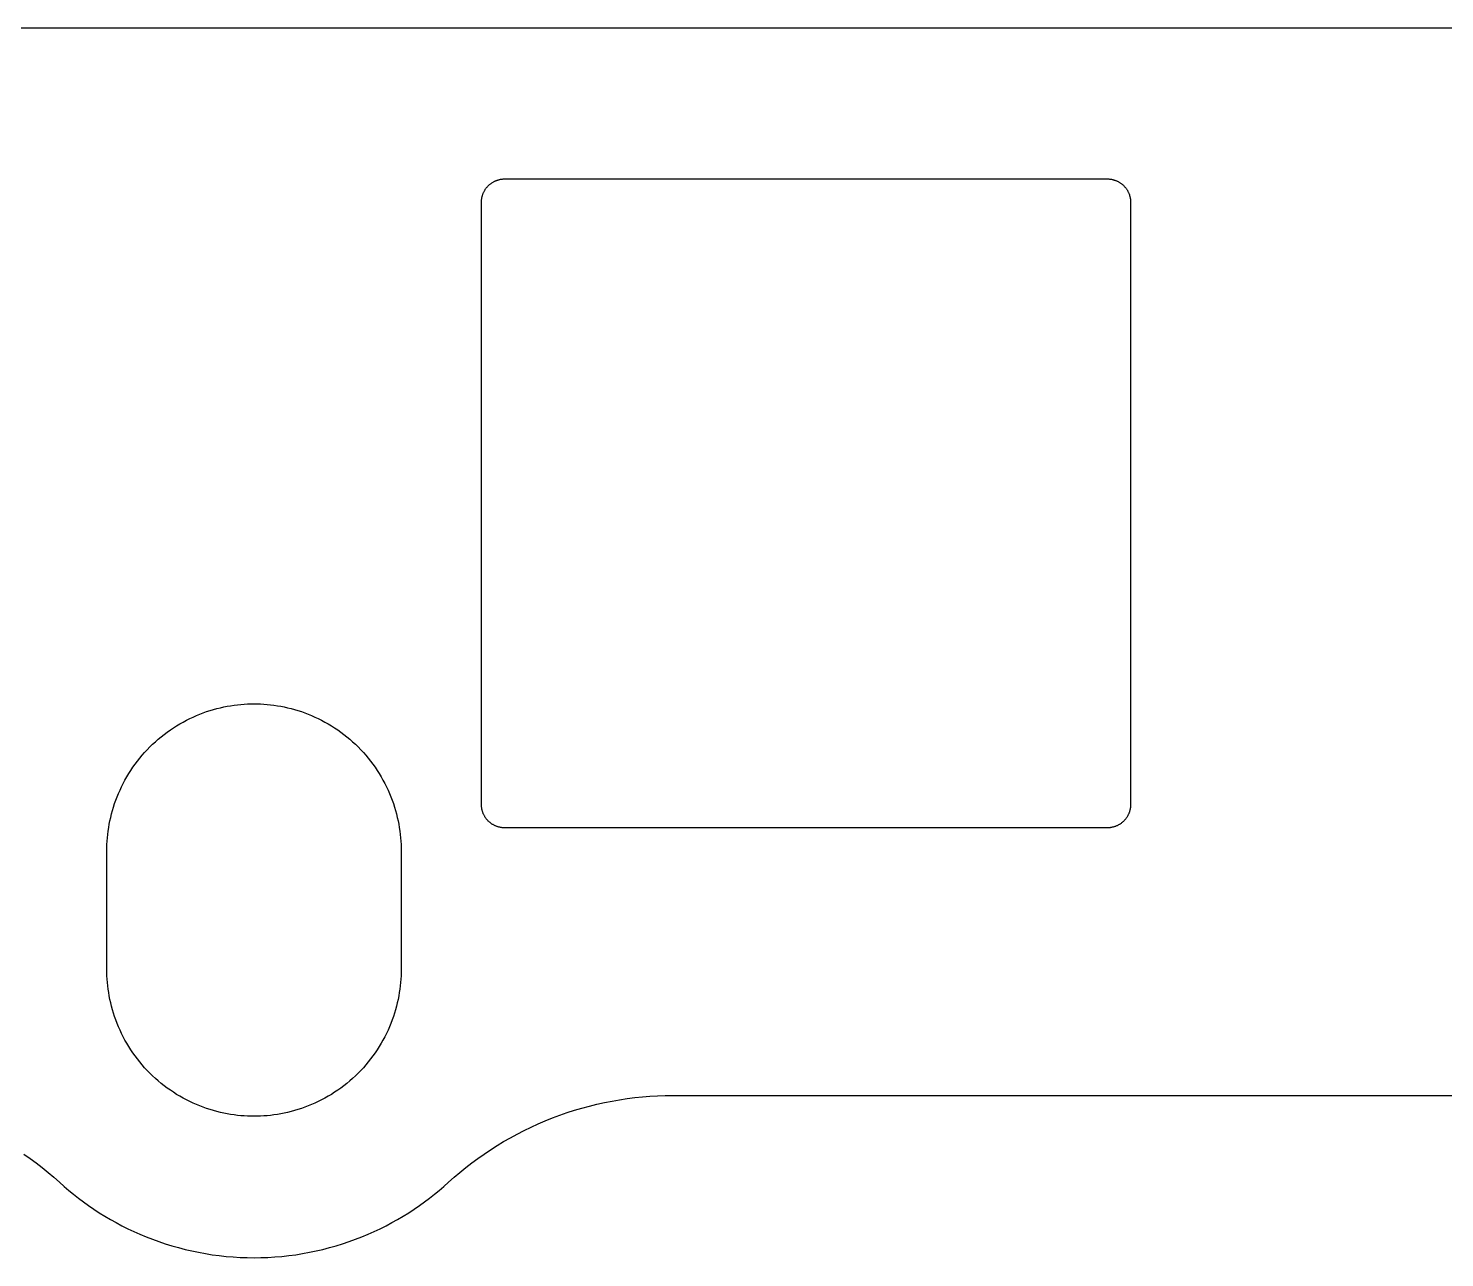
# Model space of a CAD drawing. Header units: millimetres. Extents: x 1057 to 1343, y -204 to -96.
# Drawn here: x 1102.26 to 1132.81, y -204.37 to -177.85 of the extents above; entities that cross this region are included whole.
import ezdxf

# ---------------------------------------------------------------- set-up
doc = ezdxf.new("R2010")
doc.units = ezdxf.units.MM
doc.layers.add('Layer 01', color=18, linetype='Continuous', true_color=0x000000)

msp = doc.modelspace()

# ---------------------------------------------------------------- linework, layer by layer
at = {"layer": 'Layer 01', "color": 0}
for p, q in [((1289.263, -177.85, 1.5), (1101.213, -177.85, 1.5)), ((1112.297, -181.162, 1.5), (1112.308, -181.156, 1.5)), ((1112.308, -181.156, 1.5), (1112.319, -181.15, 1.5)), ((1112.319, -181.15, 1.5), (1112.33, -181.145, 1.5)), ((1112.33, -181.145, 1.5), (1112.342, -181.14, 1.5)), ((1112.342, -181.14, 1.5), (1112.353, -181.135, 1.5)), ((1112.353, -181.135, 1.5), (1112.365, -181.131, 1.5)), ((1112.365, -181.131, 1.5), (1112.377, -181.127, 1.5)), ((1112.377, -181.127, 1.5), (1112.388, -181.123, 1.5)), ((1112.388, -181.123, 1.5), (1112.4, -181.119, 1.5)), ((1112.4, -181.119, 1.5), (1112.412, -181.116, 1.5)), ((1112.412, -181.116, 1.5), (1112.423, -181.113, 1.5)), ((1112.423, -181.113, 1.5), (1112.435, -181.111, 1.5)), ((1112.435, -181.111, 1.5), (1112.447, -181.108, 1.5)), ((1112.447, -181.108, 1.5), (1112.458, -181.106, 1.5)), ((1112.458, -181.106, 1.5), (1112.47, -181.105, 1.5)), ((1112.47, -181.105, 1.5), (1112.481, -181.103, 1.5)), ((1112.481, -181.103, 1.5), (1112.493, -181.102, 1.5)), ((1112.493, -181.102, 1.5), (1112.504, -181.101, 1.5)), ((1112.504, -181.101, 1.5), (1112.515, -181.1, 1.5)), ((1112.515, -181.1, 1.5), (1112.526, -181.1, 1.5)), ((1112.526, -181.1, 1.5), (1112.537, -181.1, 1.5)), ((1112.537, -181.1, 1.5), (1125.537, -181.1, 1.5)), ((1125.537, -181.1, 1.5), (1125.549, -181.1, 1.5)), ((1125.549, -181.1, 1.5), (1125.56, -181.1, 1.5)), ((1125.56, -181.1, 1.5), (1125.571, -181.101, 1.5)), ((1125.571, -181.101, 1.5), (1125.582, -181.102, 1.5)), ((1125.582, -181.102, 1.5), (1125.594, -181.103, 1.5)), ((1125.594, -181.103, 1.5), (1125.605, -181.105, 1.5)), ((1125.605, -181.105, 1.5), (1125.617, -181.106, 1.5)), ((1125.617, -181.106, 1.5), (1125.628, -181.108, 1.5)), ((1125.628, -181.108, 1.5), (1125.64, -181.111, 1.5)), ((1125.64, -181.111, 1.5), (1125.652, -181.113, 1.5)), ((1125.652, -181.113, 1.5), (1125.663, -181.116, 1.5)), ((1125.663, -181.116, 1.5), (1125.675, -181.119, 1.5)), ((1125.675, -181.119, 1.5), (1125.687, -181.123, 1.5)), ((1125.687, -181.123, 1.5), (1125.698, -181.127, 1.5)), ((1125.698, -181.127, 1.5), (1125.71, -181.131, 1.5)), ((1125.71, -181.131, 1.5), (1125.722, -181.135, 1.5)), ((1125.722, -181.135, 1.5), (1125.733, -181.14, 1.5)), ((1125.733, -181.14, 1.5), (1125.745, -181.145, 1.5)), ((1125.745, -181.145, 1.5), (1125.756, -181.15, 1.5)), ((1125.756, -181.15, 1.5), (1125.767, -181.156, 1.5)), ((1125.767, -181.156, 1.5), (1125.778, -181.162, 1.5)), ((1112.054, -181.474, 1.5), (1112.057, -181.462, 1.5)), ((1112.057, -181.462, 1.5), (1112.06, -181.451, 1.5)), ((1112.06, -181.451, 1.5), (1112.064, -181.439, 1.5)), ((1112.064, -181.439, 1.5), (1112.068, -181.428, 1.5)), ((1112.068, -181.428, 1.5), (1112.073, -181.416, 1.5)), ((1112.073, -181.416, 1.5), (1112.077, -181.404, 1.5)), ((1112.077, -181.404, 1.5), (1112.082, -181.393, 1.5)), ((1112.082, -181.393, 1.5), (1112.088, -181.382, 1.5)), ((1112.088, -181.382, 1.5), (1112.093, -181.37, 1.5)), ((1112.093, -181.37, 1.5), (1112.099, -181.359, 1.5)), ((1112.099, -181.359, 1.5), (1112.106, -181.348, 1.5)), ((1112.106, -181.348, 1.5), (1112.112, -181.337, 1.5)), ((1112.112, -181.337, 1.5), (1112.119, -181.326, 1.5)), ((1112.119, -181.326, 1.5), (1112.126, -181.316, 1.5)), ((1112.126, -181.316, 1.5), (1112.134, -181.305, 1.5)), ((1112.134, -181.305, 1.5), (1112.141, -181.295, 1.5)), ((1112.141, -181.295, 1.5), (1112.149, -181.285, 1.5)), ((1112.149, -181.285, 1.5), (1112.158, -181.275, 1.5)), ((1112.158, -181.275, 1.5), (1112.166, -181.265, 1.5)), ((1112.166, -181.265, 1.5), (1112.175, -181.256, 1.5)), ((1112.175, -181.256, 1.5), (1112.184, -181.246, 1.5)), ((1112.184, -181.246, 1.5), (1112.193, -181.237, 1.5)), ((1112.193, -181.237, 1.5), (1112.203, -181.229, 1.5)), ((1112.203, -181.229, 1.5), (1112.212, -181.22, 1.5)), ((1112.212, -181.22, 1.5), (1112.222, -181.212, 1.5)), ((1112.222, -181.212, 1.5), (1112.232, -181.204, 1.5)), ((1112.232, -181.204, 1.5), (1112.243, -181.196, 1.5)), ((1112.243, -181.196, 1.5), (1112.253, -181.189, 1.5)), ((1112.253, -181.189, 1.5), (1112.264, -181.182, 1.5)), ((1112.264, -181.182, 1.5), (1112.275, -181.175, 1.5)), ((1112.275, -181.175, 1.5), (1112.286, -181.168, 1.5)), ((1112.286, -181.168, 1.5), (1112.297, -181.162, 1.5)), ((1125.778, -181.162, 1.5), (1125.789, -181.168, 1.5)), ((1125.789, -181.168, 1.5), (1125.8, -181.175, 1.5)), ((1125.8, -181.175, 1.5), (1125.811, -181.182, 1.5)), ((1125.811, -181.182, 1.5), (1125.822, -181.189, 1.5)), ((1125.822, -181.189, 1.5), (1125.832, -181.196, 1.5)), ((1125.832, -181.196, 1.5), (1125.843, -181.204, 1.5)), ((1125.843, -181.204, 1.5), (1125.853, -181.212, 1.5)), ((1125.853, -181.212, 1.5), (1125.863, -181.22, 1.5)), ((1125.863, -181.22, 1.5), (1125.872, -181.229, 1.5)), ((1125.872, -181.229, 1.5), (1125.882, -181.237, 1.5)), ((1125.882, -181.237, 1.5), (1125.891, -181.246, 1.5)), ((1125.891, -181.246, 1.5), (1125.9, -181.256, 1.5)), ((1125.9, -181.256, 1.5), (1125.909, -181.265, 1.5)), ((1125.909, -181.265, 1.5), (1125.917, -181.275, 1.5)), ((1125.917, -181.275, 1.5), (1125.926, -181.285, 1.5)), ((1125.926, -181.285, 1.5), (1125.934, -181.295, 1.5)), ((1125.934, -181.295, 1.5), (1125.941, -181.305, 1.5)), ((1125.941, -181.305, 1.5), (1125.949, -181.316, 1.5)), ((1125.949, -181.316, 1.5), (1125.956, -181.326, 1.5)), ((1125.956, -181.326, 1.5), (1125.963, -181.337, 1.5)), ((1125.963, -181.337, 1.5), (1125.969, -181.348, 1.5)), ((1125.969, -181.348, 1.5), (1125.976, -181.359, 1.5)), ((1125.976, -181.359, 1.5), (1125.982, -181.37, 1.5)), ((1125.982, -181.37, 1.5), (1125.987, -181.382, 1.5)), ((1125.987, -181.382, 1.5), (1125.993, -181.393, 1.5)), ((1125.993, -181.393, 1.5), (1125.998, -181.404, 1.5)), ((1125.998, -181.404, 1.5), (1126.002, -181.416, 1.5)), ((1126.002, -181.416, 1.5), (1126.007, -181.428, 1.5)), ((1126.007, -181.428, 1.5), (1126.011, -181.439, 1.5)), ((1126.011, -181.439, 1.5), (1126.015, -181.451, 1.5)), ((1126.015, -181.451, 1.5), (1126.018, -181.462, 1.5)), ((1126.018, -181.462, 1.5), (1126.021, -181.474, 1.5)), ((1112.037, -181.6, 1.5), (1112.038, -181.589, 1.5)), ((1112.037, -194.6, 1.5), (1112.037, -181.6, 1.5)), ((1112.038, -181.578, 1.5), (1112.039, -181.566, 1.5)), ((1112.038, -181.589, 1.5), (1112.038, -181.578, 1.5)), ((1112.039, -181.566, 1.5), (1112.04, -181.555, 1.5)), ((1112.04, -181.555, 1.5), (1112.041, -181.544, 1.5)), ((1112.041, -181.544, 1.5), (1112.042, -181.532, 1.5)), ((1112.042, -181.532, 1.5), (1112.044, -181.521, 1.5)), ((1112.044, -181.521, 1.5), (1112.046, -181.509, 1.5)), ((1112.046, -181.509, 1.5), (1112.048, -181.497, 1.5)), ((1112.048, -181.497, 1.5), (1112.051, -181.486, 1.5)), ((1112.051, -181.486, 1.5), (1112.054, -181.474, 1.5)), ((1126.021, -181.474, 1.5), (1126.024, -181.486, 1.5)), ((1126.024, -181.486, 1.5), (1126.027, -181.497, 1.5)), ((1126.027, -181.497, 1.5), (1126.029, -181.509, 1.5)), ((1126.029, -181.509, 1.5), (1126.031, -181.521, 1.5)), ((1126.031, -181.521, 1.5), (1126.033, -181.532, 1.5)), ((1126.033, -181.532, 1.5), (1126.034, -181.544, 1.5)), ((1126.034, -181.544, 1.5), (1126.035, -181.555, 1.5)), ((1126.035, -181.555, 1.5), (1126.036, -181.566, 1.5)), ((1126.036, -181.566, 1.5), (1126.037, -181.578, 1.5)), ((1126.037, -181.578, 1.5), (1126.037, -181.589, 1.5)), ((1126.037, -181.589, 1.5), (1126.037, -181.6, 1.5)), ((1126.037, -181.6, 1.5), (1126.037, -194.6, 1.5)), ((1106.626, -192.465, 1.5), (1106.7, -192.454, 1.5)), ((1106.7, -192.454, 1.5), (1106.773, -192.445, 1.5)), ((1106.773, -192.445, 1.5), (1106.845, -192.438, 1.5)), ((1106.845, -192.438, 1.5), (1106.917, -192.432, 1.5)), ((1106.917, -192.432, 1.5), (1106.989, -192.428, 1.5)), ((1106.989, -192.428, 1.5), (1107.06, -192.426, 1.5)), ((1107.06, -192.426, 1.5), (1107.131, -192.425, 1.5)), ((1107.131, -192.425, 1.5), (1107.201, -192.426, 1.5)), ((1107.201, -192.426, 1.5), (1107.272, -192.428, 1.5)), ((1107.272, -192.428, 1.5), (1107.344, -192.432, 1.5)), ((1107.344, -192.432, 1.5), (1107.416, -192.438, 1.5)), ((1107.416, -192.438, 1.5), (1107.488, -192.445, 1.5)), ((1107.488, -192.445, 1.5), (1107.561, -192.454, 1.5)), ((1107.561, -192.454, 1.5), (1107.635, -192.465, 1.5)), ((1105.672, -192.78, 1.5), (1105.744, -192.744, 1.5)), ((1105.744, -192.744, 1.5), (1105.816, -192.71, 1.5)), ((1105.816, -192.71, 1.5), (1105.889, -192.678, 1.5)), ((1105.889, -192.678, 1.5), (1105.962, -192.648, 1.5)), ((1105.962, -192.648, 1.5), (1106.035, -192.62, 1.5)), ((1106.035, -192.62, 1.5), (1106.109, -192.594, 1.5)), ((1106.109, -192.594, 1.5), (1106.183, -192.57, 1.5)), ((1106.183, -192.57, 1.5), (1106.257, -192.548, 1.5)), ((1106.257, -192.548, 1.5), (1106.331, -192.527, 1.5)), ((1106.331, -192.527, 1.5), (1106.405, -192.509, 1.5)), ((1106.405, -192.509, 1.5), (1106.479, -192.493, 1.5)), ((1106.479, -192.493, 1.5), (1106.553, -192.478, 1.5)), ((1106.553, -192.478, 1.5), (1106.626, -192.465, 1.5)), ((1107.635, -192.465, 1.5), (1107.708, -192.478, 1.5)), ((1107.708, -192.478, 1.5), (1107.782, -192.493, 1.5)), ((1107.782, -192.493, 1.5), (1107.856, -192.509, 1.5)), ((1107.856, -192.509, 1.5), (1107.93, -192.527, 1.5)), ((1107.93, -192.527, 1.5), (1108.004, -192.548, 1.5)), ((1108.004, -192.548, 1.5), (1108.078, -192.57, 1.5)), ((1108.078, -192.57, 1.5), (1108.152, -192.594, 1.5)), ((1108.152, -192.594, 1.5), (1108.226, -192.62, 1.5)), ((1108.226, -192.62, 1.5), (1108.299, -192.648, 1.5)), ((1108.299, -192.648, 1.5), (1108.372, -192.678, 1.5)), ((1108.372, -192.678, 1.5), (1108.445, -192.71, 1.5)), ((1108.445, -192.71, 1.5), (1108.517, -192.744, 1.5)), ((1108.517, -192.744, 1.5), (1108.589, -192.78, 1.5)), ((1105.194, -193.084, 1.5), (1105.259, -193.035, 1.5)), ((1105.259, -193.035, 1.5), (1105.326, -192.988, 1.5)), ((1105.326, -192.988, 1.5), (1105.393, -192.943, 1.5)), ((1105.393, -192.943, 1.5), (1105.462, -192.899, 1.5)), ((1105.462, -192.899, 1.5), (1105.531, -192.857, 1.5)), ((1105.531, -192.857, 1.5), (1105.601, -192.818, 1.5)), ((1105.601, -192.818, 1.5), (1105.672, -192.78, 1.5)), ((1108.589, -192.78, 1.5), (1108.66, -192.818, 1.5)), ((1108.66, -192.818, 1.5), (1108.73, -192.857, 1.5)), ((1108.73, -192.857, 1.5), (1108.799, -192.899, 1.5)), ((1108.799, -192.899, 1.5), (1108.868, -192.943, 1.5)), ((1108.868, -192.943, 1.5), (1108.936, -192.988, 1.5)), ((1108.936, -192.988, 1.5), (1109.002, -193.035, 1.5)), ((1109.002, -193.035, 1.5), (1109.068, -193.084, 1.5)), ((1104.828, -193.414, 1.5), (1104.886, -193.355, 1.5)), ((1104.886, -193.355, 1.5), (1104.944, -193.298, 1.5)), ((1104.944, -193.298, 1.5), (1105.005, -193.242, 1.5)), ((1105.005, -193.242, 1.5), (1105.066, -193.188, 1.5)), ((1105.066, -193.188, 1.5), (1105.129, -193.135, 1.5)), ((1105.129, -193.135, 1.5), (1105.194, -193.084, 1.5)), ((1109.068, -193.084, 1.5), (1109.132, -193.135, 1.5)), ((1109.132, -193.135, 1.5), (1109.195, -193.188, 1.5)), ((1109.195, -193.188, 1.5), (1109.257, -193.242, 1.5)), ((1109.257, -193.242, 1.5), (1109.317, -193.298, 1.5)), ((1109.317, -193.298, 1.5), (1109.376, -193.355, 1.5)), ((1109.376, -193.355, 1.5), (1109.433, -193.414, 1.5)), ((1104.566, -193.728, 1.5), (1104.615, -193.663, 1.5)), ((1104.615, -193.663, 1.5), (1104.666, -193.599, 1.5)), ((1104.666, -193.599, 1.5), (1104.718, -193.536, 1.5)), ((1104.718, -193.536, 1.5), (1104.772, -193.474, 1.5)), ((1104.772, -193.474, 1.5), (1104.828, -193.414, 1.5)), ((1109.433, -193.414, 1.5), (1109.489, -193.474, 1.5)), ((1109.489, -193.474, 1.5), (1109.543, -193.536, 1.5)), ((1109.543, -193.536, 1.5), (1109.596, -193.599, 1.5)), ((1109.596, -193.599, 1.5), (1109.646, -193.663, 1.5)), ((1109.646, -193.663, 1.5), (1109.695, -193.728, 1.5)), ((1104.388, -194.001, 1.5), (1104.43, -193.931, 1.5)), ((1104.43, -193.931, 1.5), (1104.473, -193.863, 1.5)), ((1104.473, -193.863, 1.5), (1104.519, -193.795, 1.5)), ((1104.519, -193.795, 1.5), (1104.566, -193.728, 1.5)), ((1109.695, -193.728, 1.5), (1109.743, -193.795, 1.5)), ((1109.743, -193.795, 1.5), (1109.788, -193.863, 1.5)), ((1109.788, -193.863, 1.5), (1109.832, -193.931, 1.5)), ((1109.832, -193.931, 1.5), (1109.873, -194.001, 1.5)), ((1104.209, -194.358, 1.5), (1104.241, -194.286, 1.5)), ((1104.241, -194.286, 1.5), (1104.274, -194.213, 1.5)), ((1104.274, -194.213, 1.5), (1104.31, -194.142, 1.5)), ((1104.31, -194.142, 1.5), (1104.348, -194.071, 1.5)), ((1104.348, -194.071, 1.5), (1104.388, -194.001, 1.5)), ((1109.873, -194.001, 1.5), (1109.913, -194.071, 1.5)), ((1109.913, -194.071, 1.5), (1109.951, -194.142, 1.5)), ((1109.951, -194.142, 1.5), (1109.987, -194.213, 1.5)), ((1109.987, -194.213, 1.5), (1110.021, -194.286, 1.5)), ((1110.021, -194.286, 1.5), (1110.053, -194.358, 1.5)), ((1104.1, -194.652, 1.5), (1104.124, -194.578, 1.5)), ((1104.124, -194.578, 1.5), (1104.151, -194.505, 1.5)), ((1104.151, -194.505, 1.5), (1104.179, -194.431, 1.5)), ((1104.179, -194.431, 1.5), (1104.209, -194.358, 1.5)), ((1110.053, -194.358, 1.5), (1110.083, -194.431, 1.5)), ((1110.083, -194.431, 1.5), (1110.111, -194.505, 1.5)), ((1110.111, -194.505, 1.5), (1110.137, -194.578, 1.5)), ((1110.137, -194.578, 1.5), (1110.161, -194.652, 1.5)), ((1112.038, -194.611, 1.5), (1112.037, -194.6, 1.5)), ((1126.037, -194.6, 1.5), (1126.037, -194.611, 1.5)), ((1104.023, -194.948, 1.5), (1104.04, -194.874, 1.5)), ((1104.04, -194.874, 1.5), (1104.058, -194.8, 1.5)), ((1104.058, -194.8, 1.5), (1104.078, -194.726, 1.5)), ((1104.078, -194.726, 1.5), (1104.1, -194.652, 1.5)), ((1110.161, -194.652, 1.5), (1110.183, -194.726, 1.5)), ((1110.183, -194.726, 1.5), (1110.203, -194.8, 1.5)), ((1110.203, -194.8, 1.5), (1110.222, -194.874, 1.5)), ((1110.222, -194.874, 1.5), (1110.238, -194.948, 1.5)), ((1112.038, -194.622, 1.5), (1112.038, -194.611, 1.5)), ((1112.039, -194.634, 1.5), (1112.038, -194.622, 1.5)), ((1112.04, -194.645, 1.5), (1112.039, -194.634, 1.5)), ((1112.041, -194.656, 1.5), (1112.04, -194.645, 1.5)), ((1112.042, -194.668, 1.5), (1112.041, -194.656, 1.5)), ((1112.044, -194.679, 1.5), (1112.042, -194.668, 1.5)), ((1112.046, -194.691, 1.5), (1112.044, -194.679, 1.5)), ((1112.048, -194.703, 1.5), (1112.046, -194.691, 1.5)), ((1112.051, -194.714, 1.5), (1112.048, -194.703, 1.5)), ((1112.054, -194.726, 1.5), (1112.051, -194.714, 1.5)), ((1112.057, -194.738, 1.5), (1112.054, -194.726, 1.5)), ((1112.06, -194.749, 1.5), (1112.057, -194.738, 1.5)), ((1112.064, -194.761, 1.5), (1112.06, -194.749, 1.5)), ((1112.068, -194.772, 1.5), (1112.064, -194.761, 1.5)), ((1112.073, -194.784, 1.5), (1112.068, -194.772, 1.5)), ((1112.077, -194.796, 1.5), (1112.073, -194.784, 1.5)), ((1112.082, -194.807, 1.5), (1112.077, -194.796, 1.5)), ((1112.088, -194.818, 1.5), (1112.082, -194.807, 1.5)), ((1112.093, -194.83, 1.5), (1112.088, -194.818, 1.5)), ((1112.099, -194.841, 1.5), (1112.093, -194.83, 1.5)), ((1112.106, -194.852, 1.5), (1112.099, -194.841, 1.5)), ((1112.112, -194.863, 1.5), (1112.106, -194.852, 1.5)), ((1112.119, -194.874, 1.5), (1112.112, -194.863, 1.5)), ((1112.126, -194.884, 1.5), (1112.119, -194.874, 1.5)), ((1112.134, -194.895, 1.5), (1112.126, -194.884, 1.5)), ((1112.141, -194.905, 1.5), (1112.134, -194.895, 1.5)), ((1112.149, -194.915, 1.5), (1112.141, -194.905, 1.5)), ((1125.934, -194.905, 1.5), (1125.926, -194.915, 1.5)), ((1125.941, -194.895, 1.5), (1125.934, -194.905, 1.5)), ((1125.949, -194.884, 1.5), (1125.941, -194.895, 1.5)), ((1125.956, -194.874, 1.5), (1125.949, -194.884, 1.5)), ((1125.963, -194.863, 1.5), (1125.956, -194.874, 1.5)), ((1125.969, -194.852, 1.5), (1125.963, -194.863, 1.5)), ((1125.976, -194.841, 1.5), (1125.969, -194.852, 1.5)), ((1125.982, -194.83, 1.5), (1125.976, -194.841, 1.5)), ((1125.987, -194.818, 1.5), (1125.982, -194.83, 1.5)), ((1125.993, -194.807, 1.5), (1125.987, -194.818, 1.5)), ((1125.998, -194.796, 1.5), (1125.993, -194.807, 1.5)), ((1126.002, -194.784, 1.5), (1125.998, -194.796, 1.5)), ((1126.007, -194.772, 1.5), (1126.002, -194.784, 1.5)), ((1126.011, -194.761, 1.5), (1126.007, -194.772, 1.5)), ((1126.015, -194.749, 1.5), (1126.011, -194.761, 1.5)), ((1126.018, -194.738, 1.5), (1126.015, -194.749, 1.5)), ((1126.021, -194.726, 1.5), (1126.018, -194.738, 1.5)), ((1126.024, -194.714, 1.5), (1126.021, -194.726, 1.5)), ((1126.027, -194.703, 1.5), (1126.024, -194.714, 1.5)), ((1126.029, -194.691, 1.5), (1126.027, -194.703, 1.5)), ((1126.031, -194.679, 1.5), (1126.029, -194.691, 1.5)), ((1126.033, -194.668, 1.5), (1126.031, -194.679, 1.5)), ((1126.034, -194.656, 1.5), (1126.033, -194.668, 1.5)), ((1126.035, -194.645, 1.5), (1126.034, -194.656, 1.5)), ((1126.036, -194.634, 1.5), (1126.035, -194.645, 1.5)), ((1126.037, -194.622, 1.5), (1126.036, -194.634, 1.5)), ((1126.037, -194.611, 1.5), (1126.037, -194.622, 1.5)), ((1103.976, -195.242, 1.5), (1103.985, -195.169, 1.5)), ((1103.985, -195.169, 1.5), (1103.996, -195.096, 1.5)), ((1103.996, -195.096, 1.5), (1104.009, -195.022, 1.5)), ((1104.009, -195.022, 1.5), (1104.023, -194.948, 1.5)), ((1110.238, -194.948, 1.5), (1110.253, -195.022, 1.5)), ((1110.253, -195.022, 1.5), (1110.265, -195.096, 1.5)), ((1110.265, -195.096, 1.5), (1110.276, -195.169, 1.5)), ((1110.276, -195.169, 1.5), (1110.285, -195.242, 1.5)), ((1112.158, -194.925, 1.5), (1112.149, -194.915, 1.5)), ((1112.166, -194.935, 1.5), (1112.158, -194.925, 1.5)), ((1112.175, -194.944, 1.5), (1112.166, -194.935, 1.5)), ((1112.184, -194.954, 1.5), (1112.175, -194.944, 1.5)), ((1112.193, -194.963, 1.5), (1112.184, -194.954, 1.5)), ((1112.203, -194.971, 1.5), (1112.193, -194.963, 1.5)), ((1112.212, -194.98, 1.5), (1112.203, -194.971, 1.5)), ((1112.222, -194.988, 1.5), (1112.212, -194.98, 1.5)), ((1112.232, -194.996, 1.5), (1112.222, -194.988, 1.5)), ((1112.243, -195.004, 1.5), (1112.232, -194.996, 1.5)), ((1112.253, -195.011, 1.5), (1112.243, -195.004, 1.5)), ((1112.264, -195.018, 1.5), (1112.253, -195.011, 1.5)), ((1112.275, -195.025, 1.5), (1112.264, -195.018, 1.5)), ((1112.286, -195.032, 1.5), (1112.275, -195.025, 1.5)), ((1112.297, -195.038, 1.5), (1112.286, -195.032, 1.5)), ((1112.308, -195.044, 1.5), (1112.297, -195.038, 1.5)), ((1112.319, -195.05, 1.5), (1112.308, -195.044, 1.5)), ((1112.33, -195.055, 1.5), (1112.319, -195.05, 1.5)), ((1112.342, -195.06, 1.5), (1112.33, -195.055, 1.5)), ((1112.353, -195.065, 1.5), (1112.342, -195.06, 1.5)), ((1112.365, -195.069, 1.5), (1112.353, -195.065, 1.5)), ((1112.377, -195.073, 1.5), (1112.365, -195.069, 1.5)), ((1112.388, -195.077, 1.5), (1112.377, -195.073, 1.5)), ((1112.4, -195.081, 1.5), (1112.388, -195.077, 1.5)), ((1112.412, -195.084, 1.5), (1112.4, -195.081, 1.5)), ((1112.423, -195.087, 1.5), (1112.412, -195.084, 1.5)), ((1112.435, -195.089, 1.5), (1112.423, -195.087, 1.5)), ((1112.447, -195.092, 1.5), (1112.435, -195.089, 1.5)), ((1112.458, -195.094, 1.5), (1112.447, -195.092, 1.5)), ((1112.47, -195.095, 1.5), (1112.458, -195.094, 1.5)), ((1112.481, -195.097, 1.5), (1112.47, -195.095, 1.5)), ((1112.493, -195.098, 1.5), (1112.481, -195.097, 1.5)), ((1112.504, -195.099, 1.5), (1112.493, -195.098, 1.5)), ((1112.515, -195.1, 1.5), (1112.504, -195.099, 1.5)), ((1112.526, -195.1, 1.5), (1112.515, -195.1, 1.5)), ((1112.537, -195.1, 1.5), (1112.526, -195.1, 1.5)), ((1125.537, -195.1, 1.5), (1112.537, -195.1, 1.5)), ((1125.549, -195.1, 1.5), (1125.537, -195.1, 1.5)), ((1125.56, -195.1, 1.5), (1125.549, -195.1, 1.5)), ((1125.571, -195.099, 1.5), (1125.56, -195.1, 1.5)), ((1125.582, -195.098, 1.5), (1125.571, -195.099, 1.5)), ((1125.594, -195.097, 1.5), (1125.582, -195.098, 1.5)), ((1125.605, -195.095, 1.5), (1125.594, -195.097, 1.5)), ((1125.617, -195.094, 1.5), (1125.605, -195.095, 1.5)), ((1125.628, -195.092, 1.5), (1125.617, -195.094, 1.5)), ((1125.64, -195.089, 1.5), (1125.628, -195.092, 1.5)), ((1125.652, -195.087, 1.5), (1125.64, -195.089, 1.5)), ((1125.663, -195.084, 1.5), (1125.652, -195.087, 1.5)), ((1125.675, -195.081, 1.5), (1125.663, -195.084, 1.5)), ((1125.687, -195.077, 1.5), (1125.675, -195.081, 1.5)), ((1125.698, -195.073, 1.5), (1125.687, -195.077, 1.5)), ((1125.71, -195.069, 1.5), (1125.698, -195.073, 1.5)), ((1125.722, -195.065, 1.5), (1125.71, -195.069, 1.5)), ((1125.733, -195.06, 1.5), (1125.722, -195.065, 1.5)), ((1125.745, -195.055, 1.5), (1125.733, -195.06, 1.5)), ((1125.756, -195.05, 1.5), (1125.745, -195.055, 1.5)), ((1125.767, -195.044, 1.5), (1125.756, -195.05, 1.5)), ((1125.778, -195.038, 1.5), (1125.767, -195.044, 1.5)), ((1125.789, -195.032, 1.5), (1125.778, -195.038, 1.5)), ((1125.8, -195.025, 1.5), (1125.789, -195.032, 1.5)), ((1125.811, -195.018, 1.5), (1125.8, -195.025, 1.5)), ((1125.822, -195.011, 1.5), (1125.811, -195.018, 1.5)), ((1125.832, -195.004, 1.5), (1125.822, -195.011, 1.5)), ((1125.843, -194.996, 1.5), (1125.832, -195.004, 1.5)), ((1125.853, -194.988, 1.5), (1125.843, -194.996, 1.5)), ((1125.863, -194.98, 1.5), (1125.853, -194.988, 1.5)), ((1125.872, -194.971, 1.5), (1125.863, -194.98, 1.5)), ((1125.882, -194.963, 1.5), (1125.872, -194.971, 1.5)), ((1125.891, -194.954, 1.5), (1125.882, -194.963, 1.5)), ((1125.9, -194.944, 1.5), (1125.891, -194.954, 1.5)), ((1125.909, -194.935, 1.5), (1125.9, -194.944, 1.5)), ((1125.917, -194.925, 1.5), (1125.909, -194.935, 1.5)), ((1125.926, -194.915, 1.5), (1125.917, -194.925, 1.5)), ((1103.956, -195.53, 1.5), (1103.959, -195.458, 1.5)), ((1103.959, -195.458, 1.5), (1103.963, -195.387, 1.5)), ((1103.963, -195.387, 1.5), (1103.968, -195.315, 1.5)), ((1103.968, -195.315, 1.5), (1103.976, -195.242, 1.5)), ((1110.285, -195.242, 1.5), (1110.293, -195.315, 1.5)), ((1110.293, -195.315, 1.5), (1110.298, -195.387, 1.5)), ((1110.298, -195.387, 1.5), (1110.302, -195.458, 1.5)), ((1110.302, -195.458, 1.5), (1110.305, -195.53, 1.5)), ((1103.956, -195.6, 1.5), (1103.956, -195.53, 1.5)), ((1103.956, -198.15, 1.5), (1103.956, -195.6, 1.5)), ((1110.305, -195.53, 1.5), (1110.306, -195.6, 1.5)), ((1110.306, -195.6, 1.5), (1110.306, -198.15, 1.5)), ((1103.956, -198.22, 1.5), (1103.956, -198.15, 1.5)), ((1103.959, -198.292, 1.5), (1103.956, -198.22, 1.5)), ((1110.305, -198.22, 1.5), (1110.302, -198.292, 1.5)), ((1110.306, -198.15, 1.5), (1110.305, -198.22, 1.5)), ((1103.963, -198.363, 1.5), (1103.959, -198.292, 1.5)), ((1103.968, -198.435, 1.5), (1103.963, -198.363, 1.5)), ((1103.976, -198.508, 1.5), (1103.968, -198.435, 1.5)), ((1103.985, -198.581, 1.5), (1103.976, -198.508, 1.5)), ((1110.285, -198.508, 1.5), (1110.276, -198.581, 1.5)), ((1110.293, -198.435, 1.5), (1110.285, -198.508, 1.5)), ((1110.298, -198.363, 1.5), (1110.293, -198.435, 1.5)), ((1110.302, -198.292, 1.5), (1110.298, -198.363, 1.5)), ((1103.996, -198.654, 1.5), (1103.985, -198.581, 1.5)), ((1104.009, -198.728, 1.5), (1103.996, -198.654, 1.5)), ((1104.023, -198.802, 1.5), (1104.009, -198.728, 1.5)), ((1104.04, -198.876, 1.5), (1104.023, -198.802, 1.5)), ((1104.058, -198.95, 1.5), (1104.04, -198.876, 1.5)), ((1110.222, -198.876, 1.5), (1110.203, -198.95, 1.5)), ((1110.238, -198.802, 1.5), (1110.222, -198.876, 1.5)), ((1110.253, -198.728, 1.5), (1110.238, -198.802, 1.5)), ((1110.265, -198.654, 1.5), (1110.253, -198.728, 1.5)), ((1110.276, -198.581, 1.5), (1110.265, -198.654, 1.5)), ((1104.078, -199.024, 1.5), (1104.058, -198.95, 1.5)), ((1104.1, -199.098, 1.5), (1104.078, -199.024, 1.5)), ((1104.124, -199.172, 1.5), (1104.1, -199.098, 1.5)), ((1104.151, -199.245, 1.5), (1104.124, -199.172, 1.5)), ((1110.137, -199.172, 1.5), (1110.111, -199.245, 1.5)), ((1110.161, -199.098, 1.5), (1110.137, -199.172, 1.5)), ((1110.183, -199.024, 1.5), (1110.161, -199.098, 1.5)), ((1110.203, -198.95, 1.5), (1110.183, -199.024, 1.5)), ((1104.179, -199.319, 1.5), (1104.151, -199.245, 1.5)), ((1104.209, -199.392, 1.5), (1104.179, -199.319, 1.5)), ((1104.241, -199.464, 1.5), (1104.209, -199.392, 1.5)), ((1104.274, -199.537, 1.5), (1104.241, -199.464, 1.5)), ((1110.021, -199.464, 1.5), (1109.987, -199.537, 1.5)), ((1110.053, -199.392, 1.5), (1110.021, -199.464, 1.5)), ((1110.083, -199.319, 1.5), (1110.053, -199.392, 1.5)), ((1110.111, -199.245, 1.5), (1110.083, -199.319, 1.5)), ((1104.31, -199.608, 1.5), (1104.274, -199.537, 1.5)), ((1104.348, -199.679, 1.5), (1104.31, -199.608, 1.5)), ((1104.388, -199.749, 1.5), (1104.348, -199.679, 1.5)), ((1104.43, -199.819, 1.5), (1104.388, -199.749, 1.5)), ((1109.873, -199.749, 1.5), (1109.832, -199.819, 1.5)), ((1109.913, -199.679, 1.5), (1109.873, -199.749, 1.5)), ((1109.951, -199.608, 1.5), (1109.913, -199.679, 1.5)), ((1109.987, -199.537, 1.5), (1109.951, -199.608, 1.5)), ((1104.473, -199.887, 1.5), (1104.43, -199.819, 1.5)), ((1104.519, -199.955, 1.5), (1104.473, -199.887, 1.5)), ((1104.566, -200.022, 1.5), (1104.519, -199.955, 1.5)), ((1104.615, -200.087, 1.5), (1104.566, -200.022, 1.5)), ((1104.666, -200.151, 1.5), (1104.615, -200.087, 1.5)), ((1109.646, -200.087, 1.5), (1109.596, -200.151, 1.5)), ((1109.695, -200.022, 1.5), (1109.646, -200.087, 1.5)), ((1109.743, -199.955, 1.5), (1109.695, -200.022, 1.5)), ((1109.788, -199.887, 1.5), (1109.743, -199.955, 1.5)), ((1109.832, -199.819, 1.5), (1109.788, -199.887, 1.5)), ((1104.718, -200.214, 1.5), (1104.666, -200.151, 1.5)), ((1104.772, -200.276, 1.5), (1104.718, -200.214, 1.5)), ((1104.828, -200.336, 1.5), (1104.772, -200.276, 1.5)), ((1104.886, -200.395, 1.5), (1104.828, -200.336, 1.5)), ((1104.944, -200.452, 1.5), (1104.886, -200.395, 1.5)), ((1109.376, -200.395, 1.5), (1109.317, -200.452, 1.5)), ((1109.433, -200.336, 1.5), (1109.376, -200.395, 1.5)), ((1109.489, -200.276, 1.5), (1109.433, -200.336, 1.5)), ((1109.543, -200.214, 1.5), (1109.489, -200.276, 1.5)), ((1109.596, -200.151, 1.5), (1109.543, -200.214, 1.5)), ((1105.005, -200.508, 1.5), (1104.944, -200.452, 1.5)), ((1105.066, -200.562, 1.5), (1105.005, -200.508, 1.5)), ((1105.129, -200.615, 1.5), (1105.066, -200.562, 1.5)), ((1105.194, -200.666, 1.5), (1105.129, -200.615, 1.5)), ((1105.259, -200.715, 1.5), (1105.194, -200.666, 1.5)), ((1109.068, -200.666, 1.5), (1109.002, -200.715, 1.5)), ((1109.132, -200.615, 1.5), (1109.068, -200.666, 1.5)), ((1109.195, -200.562, 1.5), (1109.132, -200.615, 1.5)), ((1109.257, -200.508, 1.5), (1109.195, -200.562, 1.5)), ((1109.317, -200.452, 1.5), (1109.257, -200.508, 1.5)), ((1105.326, -200.762, 1.5), (1105.259, -200.715, 1.5)), ((1105.393, -200.807, 1.5), (1105.326, -200.762, 1.5)), ((1105.462, -200.851, 1.5), (1105.393, -200.807, 1.5)), ((1105.531, -200.893, 1.5), (1105.462, -200.851, 1.5)), ((1105.601, -200.932, 1.5), (1105.531, -200.893, 1.5)), ((1105.672, -200.97, 1.5), (1105.601, -200.932, 1.5)), ((1105.744, -201.006, 1.5), (1105.672, -200.97, 1.5)), ((1105.816, -201.04, 1.5), (1105.744, -201.006, 1.5)), ((1108.517, -201.006, 1.5), (1108.445, -201.04, 1.5)), ((1108.589, -200.97, 1.5), (1108.517, -201.006, 1.5)), ((1108.66, -200.932, 1.5), (1108.589, -200.97, 1.5)), ((1108.73, -200.893, 1.5), (1108.66, -200.932, 1.5)), ((1108.799, -200.851, 1.5), (1108.73, -200.893, 1.5)), ((1108.868, -200.807, 1.5), (1108.799, -200.851, 1.5)), ((1108.936, -200.762, 1.5), (1108.868, -200.807, 1.5)), ((1109.002, -200.715, 1.5), (1108.936, -200.762, 1.5)), ((1114.69, -201.027, 1.5), (1114.853, -200.995, 1.5)), ((1114.853, -200.995, 1.5), (1115.017, -200.967, 1.5)), ((1115.017, -200.967, 1.5), (1115.181, -200.942, 1.5)), ((1115.181, -200.942, 1.5), (1115.345, -200.922, 1.5)), ((1115.345, -200.922, 1.5), (1115.509, -200.905, 1.5)), ((1115.509, -200.905, 1.5), (1115.672, -200.892, 1.5)), ((1115.672, -200.892, 1.5), (1115.836, -200.882, 1.5)), ((1115.836, -200.882, 1.5), (1115.999, -200.877, 1.5)), ((1115.999, -200.877, 1.5), (1116.161, -200.875, 1.5)), ((1116.161, -200.875, 1.5), (1283.839, -200.875, 1.5)), ((1105.889, -201.072, 1.5), (1105.816, -201.04, 1.5)), ((1105.962, -201.102, 1.5), (1105.889, -201.072, 1.5)), ((1106.035, -201.13, 1.5), (1105.962, -201.102, 1.5)), ((1106.109, -201.156, 1.5), (1106.035, -201.13, 1.5)), ((1106.183, -201.18, 1.5), (1106.109, -201.156, 1.5)), ((1106.257, -201.202, 1.5), (1106.183, -201.18, 1.5)), ((1106.331, -201.223, 1.5), (1106.257, -201.202, 1.5)), ((1106.405, -201.241, 1.5), (1106.331, -201.223, 1.5)), ((1106.479, -201.257, 1.5), (1106.405, -201.241, 1.5)), ((1106.553, -201.272, 1.5), (1106.479, -201.257, 1.5)), ((1106.626, -201.285, 1.5), (1106.553, -201.272, 1.5)), ((1106.7, -201.296, 1.5), (1106.626, -201.285, 1.5)), ((1106.773, -201.305, 1.5), (1106.7, -201.296, 1.5)), ((1106.845, -201.312, 1.5), (1106.773, -201.305, 1.5)), ((1106.917, -201.318, 1.5), (1106.845, -201.312, 1.5)), ((1106.989, -201.322, 1.5), (1106.917, -201.318, 1.5)), ((1107.344, -201.318, 1.5), (1107.272, -201.322, 1.5)), ((1107.416, -201.312, 1.5), (1107.344, -201.318, 1.5)), ((1107.488, -201.305, 1.5), (1107.416, -201.312, 1.5)), ((1107.561, -201.296, 1.5), (1107.488, -201.305, 1.5)), ((1107.635, -201.285, 1.5), (1107.561, -201.296, 1.5)), ((1107.708, -201.272, 1.5), (1107.635, -201.285, 1.5)), ((1107.782, -201.257, 1.5), (1107.708, -201.272, 1.5)), ((1107.856, -201.241, 1.5), (1107.782, -201.257, 1.5)), ((1107.93, -201.223, 1.5), (1107.856, -201.241, 1.5)), ((1108.004, -201.202, 1.5), (1107.93, -201.223, 1.5)), ((1108.078, -201.18, 1.5), (1108.004, -201.202, 1.5)), ((1108.152, -201.156, 1.5), (1108.078, -201.18, 1.5)), ((1108.226, -201.13, 1.5), (1108.152, -201.156, 1.5)), ((1108.299, -201.102, 1.5), (1108.226, -201.13, 1.5)), ((1108.372, -201.072, 1.5), (1108.299, -201.102, 1.5)), ((1108.445, -201.04, 1.5), (1108.372, -201.072, 1.5)), ((1113.568, -201.36, 1.5), (1113.725, -201.301, 1.5)), ((1113.725, -201.301, 1.5), (1113.884, -201.246, 1.5)), ((1113.884, -201.246, 1.5), (1114.043, -201.195, 1.5)), ((1114.043, -201.195, 1.5), (1114.204, -201.147, 1.5)), ((1114.204, -201.147, 1.5), (1114.365, -201.103, 1.5)), ((1114.365, -201.103, 1.5), (1114.527, -201.063, 1.5)), ((1114.527, -201.063, 1.5), (1114.69, -201.027, 1.5)), ((1107.06, -201.324, 1.5), (1106.989, -201.322, 1.5)), ((1107.131, -201.325, 1.5), (1107.06, -201.324, 1.5)), ((1107.201, -201.324, 1.5), (1107.131, -201.325, 1.5)), ((1107.272, -201.322, 1.5), (1107.201, -201.324, 1.5)), ((1112.955, -201.631, 1.5), (1113.106, -201.558, 1.5)), ((1113.106, -201.558, 1.5), (1113.258, -201.488, 1.5)), ((1113.258, -201.488, 1.5), (1113.413, -201.422, 1.5)), ((1113.413, -201.422, 1.5), (1113.568, -201.36, 1.5)), ((1112.373, -201.957, 1.5), (1112.515, -201.87, 1.5)), ((1112.515, -201.87, 1.5), (1112.66, -201.787, 1.5)), ((1112.66, -201.787, 1.5), (1112.807, -201.707, 1.5)), ((1112.807, -201.707, 1.5), (1112.955, -201.631, 1.5)), ((1102.166, -202.138, 1.5), (1102.301, -202.233, 1.5)), ((1102.301, -202.233, 1.5), (1102.433, -202.331, 1.5)), ((1111.828, -202.331, 1.5), (1111.96, -202.233, 1.5)), ((1111.96, -202.233, 1.5), (1112.095, -202.138, 1.5)), ((1112.095, -202.138, 1.5), (1112.233, -202.046, 1.5)), ((1112.233, -202.046, 1.5), (1112.373, -201.957, 1.5)), ((1102.433, -202.331, 1.5), (1102.563, -202.432, 1.5)), ((1102.563, -202.432, 1.5), (1102.69, -202.535, 1.5)), ((1102.69, -202.535, 1.5), (1102.814, -202.641, 1.5)), ((1111.447, -202.641, 1.5), (1111.571, -202.535, 1.5)), ((1111.571, -202.535, 1.5), (1111.698, -202.432, 1.5)), ((1111.698, -202.432, 1.5), (1111.828, -202.331, 1.5)), ((1102.814, -202.641, 1.5), (1102.935, -202.749, 1.5)), ((1102.935, -202.749, 1.5), (1103.034, -202.837, 1.5)), ((1103.034, -202.837, 1.5), (1103.134, -202.923, 1.5)), ((1111.127, -202.923, 1.5), (1111.228, -202.837, 1.5)), ((1111.228, -202.837, 1.5), (1111.326, -202.749, 1.5)), ((1111.326, -202.749, 1.5), (1111.447, -202.641, 1.5)), ((1103.134, -202.923, 1.5), (1103.238, -203.008, 1.5)), ((1103.238, -203.008, 1.5), (1103.344, -203.091, 1.5)), ((1103.344, -203.091, 1.5), (1103.453, -203.172, 1.5)), ((1110.809, -203.172, 1.5), (1110.917, -203.091, 1.5)), ((1110.917, -203.091, 1.5), (1111.023, -203.008, 1.5)), ((1111.023, -203.008, 1.5), (1111.127, -202.923, 1.5)), ((1103.453, -203.172, 1.5), (1103.564, -203.252, 1.5)), ((1103.564, -203.252, 1.5), (1103.677, -203.329, 1.5)), ((1103.677, -203.329, 1.5), (1103.794, -203.405, 1.5)), ((1103.794, -203.405, 1.5), (1103.912, -203.478, 1.5)), ((1110.349, -203.478, 1.5), (1110.468, -203.405, 1.5)), ((1110.468, -203.405, 1.5), (1110.584, -203.329, 1.5)), ((1110.584, -203.329, 1.5), (1110.697, -203.252, 1.5)), ((1110.697, -203.252, 1.5), (1110.809, -203.172, 1.5)), ((1103.912, -203.478, 1.5), (1104.033, -203.55, 1.5)), ((1104.033, -203.55, 1.5), (1104.156, -203.619, 1.5)), ((1104.156, -203.619, 1.5), (1104.282, -203.685, 1.5)), ((1104.282, -203.685, 1.5), (1104.41, -203.749, 1.5)), ((1104.41, -203.749, 1.5), (1104.54, -203.81, 1.5)), ((1109.722, -203.81, 1.5), (1109.852, -203.749, 1.5)), ((1109.852, -203.749, 1.5), (1109.979, -203.685, 1.5)), ((1109.979, -203.685, 1.5), (1110.105, -203.619, 1.5)), ((1110.105, -203.619, 1.5), (1110.228, -203.55, 1.5)), ((1110.228, -203.55, 1.5), (1110.349, -203.478, 1.5)), ((1104.54, -203.81, 1.5), (1104.671, -203.869, 1.5)), ((1104.671, -203.869, 1.5), (1104.805, -203.924, 1.5)), ((1104.805, -203.924, 1.5), (1104.941, -203.977, 1.5)), ((1104.941, -203.977, 1.5), (1105.079, -204.027, 1.5)), ((1105.079, -204.027, 1.5), (1105.218, -204.074, 1.5)), ((1109.043, -204.074, 1.5), (1109.183, -204.027, 1.5)), ((1109.183, -204.027, 1.5), (1109.32, -203.977, 1.5)), ((1109.32, -203.977, 1.5), (1109.456, -203.924, 1.5)), ((1109.456, -203.924, 1.5), (1109.59, -203.869, 1.5)), ((1109.59, -203.869, 1.5), (1109.722, -203.81, 1.5)), ((1105.218, -204.074, 1.5), (1105.359, -204.117, 1.5)), ((1105.359, -204.117, 1.5), (1105.501, -204.158, 1.5)), ((1105.501, -204.158, 1.5), (1105.645, -204.195, 1.5)), ((1105.645, -204.195, 1.5), (1105.789, -204.229, 1.5)), ((1105.789, -204.229, 1.5), (1105.936, -204.259, 1.5)), ((1105.936, -204.259, 1.5), (1106.083, -204.286, 1.5)), ((1106.083, -204.286, 1.5), (1106.231, -204.31, 1.5)), ((1106.231, -204.31, 1.5), (1106.379, -204.33, 1.5)), ((1106.379, -204.33, 1.5), (1106.529, -204.346, 1.5)), ((1106.529, -204.346, 1.5), (1106.679, -204.359, 1.5)), ((1106.679, -204.359, 1.5), (1106.829, -204.368, 1.5)), ((1106.829, -204.368, 1.5), (1106.98, -204.373, 1.5)), ((1106.98, -204.373, 1.5), (1107.131, -204.375, 1.5)), ((1107.131, -204.375, 1.5), (1107.281, -204.373, 1.5)), ((1107.281, -204.373, 1.5), (1107.432, -204.368, 1.5)), ((1107.432, -204.368, 1.5), (1107.582, -204.359, 1.5)), ((1107.582, -204.359, 1.5), (1107.732, -204.346, 1.5)), ((1107.732, -204.346, 1.5), (1107.882, -204.33, 1.5)), ((1107.882, -204.33, 1.5), (1108.031, -204.31, 1.5)), ((1108.031, -204.31, 1.5), (1108.179, -204.286, 1.5)), ((1108.179, -204.286, 1.5), (1108.326, -204.259, 1.5)), ((1108.326, -204.259, 1.5), (1108.472, -204.229, 1.5)), ((1108.472, -204.229, 1.5), (1108.617, -204.195, 1.5)), ((1108.617, -204.195, 1.5), (1108.76, -204.158, 1.5)), ((1108.76, -204.158, 1.5), (1108.903, -204.117, 1.5)), ((1108.903, -204.117, 1.5), (1109.043, -204.074, 1.5))]:
    msp.add_line(p, q, dxfattribs=at)

doc.saveas('drawing.dxf')
